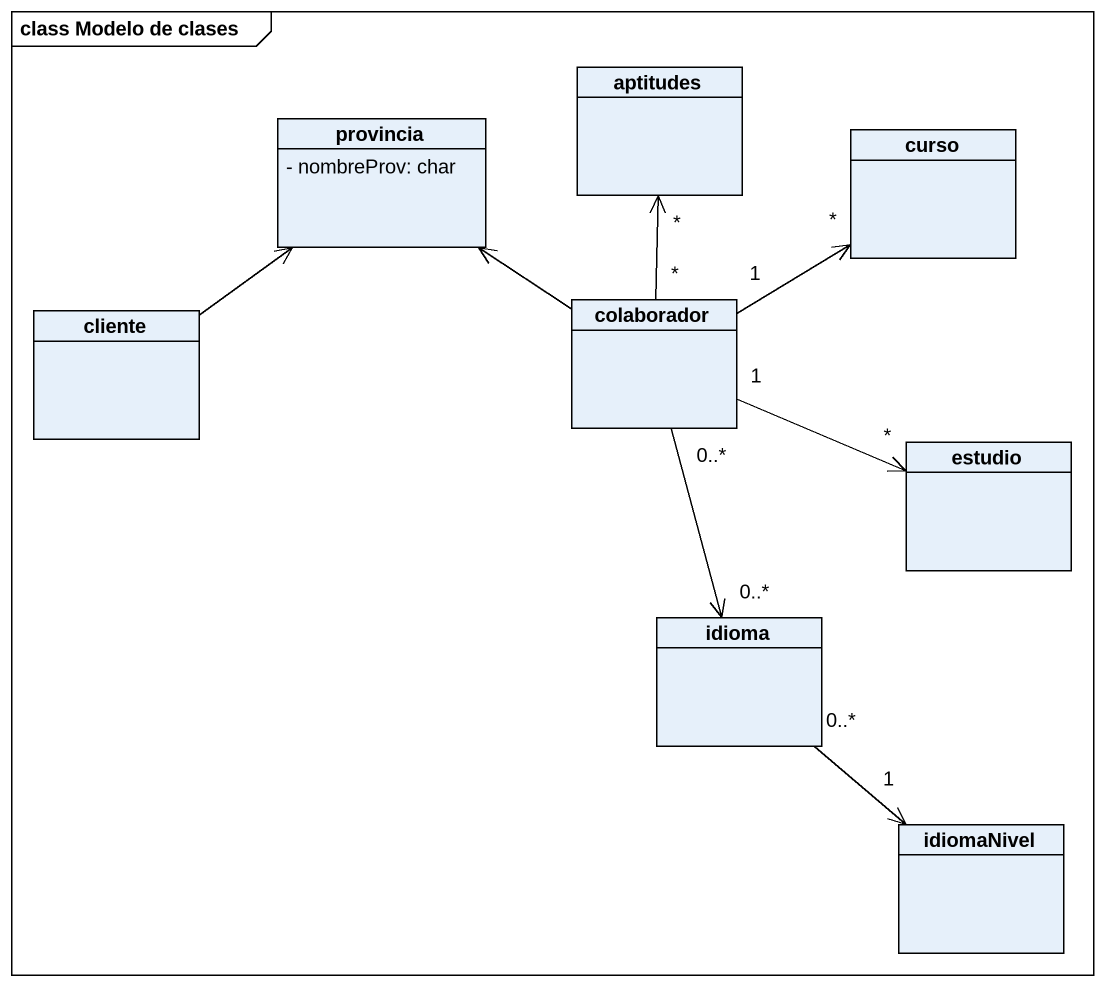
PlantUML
@startuml
mainframe class Modelo de clases
hide circle
hide empty members
skinparam classAttributeIconSize 0
class aptitudes
class provincia {
  - nombreProv: char
}
class curso
class cliente
class colaborador
class estudio
class idioma
class idiomaNivel
cliente -up-> provincia
colaborador "*" -up-> "*" aptitudes
colaborador -up-> provincia
colaborador "1" -up-> "*" curso
colaborador "1" -right-> "*" estudio
colaborador "0..*" --> "0..*" idioma
idioma "0..*" --> "1" idiomaNivel
@enduml
